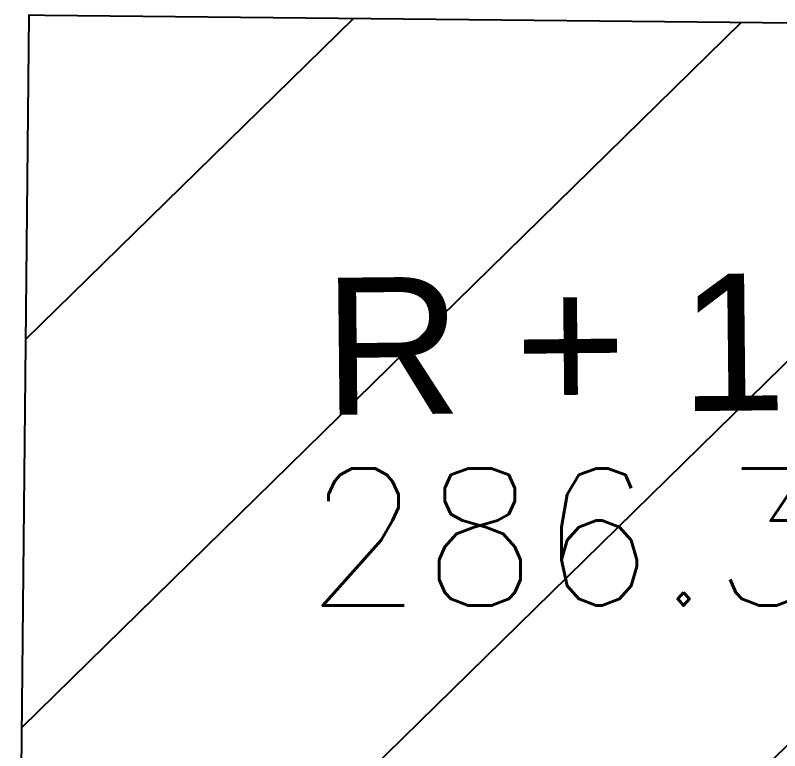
# Model space of a CAD drawing. Header units: millimetres. Extents: x 524954 to 526204, y 9523489 to 9524010.
# Drawn here: x 525675.01 to 525680.59, y 9523827.04 to 9523832.41 of the extents above; entities that cross this region are included whole.
import ezdxf
from ezdxf.enums import TextEntityAlignment as Align

# ---------------------------------------------------------------- set-up
doc = ezdxf.new("R2010")
doc.units = ezdxf.units.MM
doc.header["$PDMODE"] = 32
doc.header["$PDSIZE"] = 0.5
doc.linetypes.add('CACHE2', pattern=[4.7625, 3.175, -1.5875])
for name, color, linetype in [('Bati', 6, 'Continuous'), ('Bati_H', 1, 'Continuous'), ('TopoAlt', 3, 'Continuous'), ('TOPOJIS', 7, 'Continuous'), ('Toponomie', 7, 'CACHE2')]:
    doc.layers.add(name, color=color, linetype=linetype)
doc.styles.add('Simplex 1.0', font='Simplex.shx', dxfattribs={"width": 0.99, "height": 1})
doc.styles.get("Standard").update_dxf_attribs({"font": 'arial.ttf'})

# ---------------------------------------------------------------- blocks, each defined once
blk = doc.blocks.new('TCPOINT M')
at = {"color": 0}
blk.add_point((0, 0), dxfattribs=at)
at = {"layer": 'TopoAlt', "style": 'Simplex 1.0', "width": 0.99}
blk.add_attdef('ALT', (0.15, 0.15), '', height=1, dxfattribs=at)

msp = doc.modelspace()

# ---------------------------------------------------------------- hatches: boundary and pattern name
at = {"layer": 'Bati_H'}
h = msp.add_hatch(dxfattribs=at)
h.set_pattern_fill('_U', color=256, scale=2, angle=44.4182, style=0, pattern_type=0)
h.set_pattern_definition([(44.418171542, (0, 0), (-1.3997798053, 1.4285014864), [])])
h.paths.add_polyline_path([(525675.0112, 9523822.5941), (525678.934, 9523822.5543), (525678.8838, 9523824.5025), (525681.812, 9523824.4958), (525681.8439, 9523828.0541), (525681.8874, 9523832.3408), (525675.2265, 9523832.4085), (525675.1108, 9523832.4097)])

# ---------------------------------------------------------------- linework, layer by layer
at = {"layer": 'Bati', "flags": 128}
msp.add_lwpolyline([(525675.0112, 9523822.5941), (525678.934, 9523822.5543), (525678.8838, 9523824.5025), (525681.812, 9523824.4958), (525681.8439, 9523828.0541), (525681.8874, 9523832.3408), (525675.2265, 9523832.4085), (525675.1108, 9523832.4097)], close=True, dxfattribs=at)

# ---------------------------------------------------------------- block references
at = {"layer": 'TOPOJIS'}
ref = msp.add_blockref('TCPOINT M', (525681.8439, 9523828.0541, 286.3), dxfattribs=at)
ref.add_attrib('ALT', '286.30', dxfattribs={"layer": 'TopoAlt', "height": 1, "style": 'Simplex 1.0', "width": 0.99}).set_placement((525681.7939, 9523828.1041, 286.3), align=Align.RIGHT)

# ---------------------------------------------------------------- texts
at = {"layer": 'Toponomie', "insert": (525663.4207, 9523830.3482), "char_height": 1, "width": 31.0395, "attachment_point": 1, "rotation": 0.603}
msp.add_mtext('\\pxqc;R + 1', dxfattribs=at)

doc.saveas('drawing.dxf')
